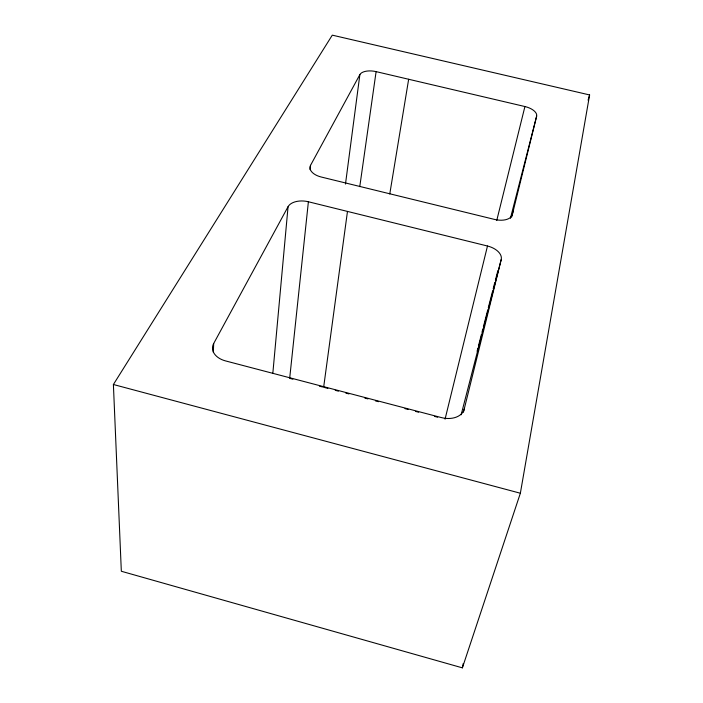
<?xml version="1.0" encoding="UTF-8"?>
<svg xmlns="http://www.w3.org/2000/svg" width="703" height="703" viewBox="0 0 703 703"><rect width="100%" height="100%" fill="white"/><g stroke="black" fill="none" stroke-linecap="round" stroke-linejoin="round"><path stroke-width="1.05" d="M213.325 352.256L213.686 343.495L288.063 206.691A16.503 9.631 6.5 0 1 308.389 201.761L487.487 246.015A16.749 9.939 13.3 0 1 501.213 259.539L463.453 412.169M272.826 373.328L288.063 206.691M310.102 169.669L310.559 165.31L359.874 74.597A13.603 6.599 8.6 0 1 376.105 71.627L524.921 106.54A13.814 6.758 12.7 0 1 536.644 116.171L512.338 214.529A15.826 8.875 13.1 0 1 494.622 219.441L321.262 177.024A15.589 8.629 7.3 0 1 310.559 165.31M308.389 201.761L289.68 378.346L292.861 379.189M345.481 184.072L359.874 74.597M323.644 387.265L347.475 211.418M359.769 186.647L376.105 71.627M389.77 193.975L408.654 79.263M520.361 493.234L589.606 94.94L332.291 35.15L113.394 384.506L121.329 571.258L462.381 667.85L520.361 493.234L113.394 384.506M462.381 667.85L463.224 663.544M445.061 419.155L487.487 246.015M496.757 220.452L524.921 106.54M510.422 218.325L536.644 116.171M477.1 351.263L477.917 348.082M478.462 345.964L481.467 334.303M482.012 332.185L482.838 329.004M483.383 326.877L487.75 309.926M488.295 307.8L492.671 290.84M493.216 288.722L494.736 282.632M495.395 280.242L497.856 270.708M511.635 217.051L513.542 209.643M461.142 414.796L501.213 259.539M588.086 100.178L589.606 94.94M319.399 386.158L322.58 386.993M324.698 387.546L327.862 388.381M335.252 390.314L338.424 391.149M345.814 393.091L348.978 393.926M364.822 398.083L367.985 398.917M375.376 400.851L378.539 401.685M404.937 408.619L408.109 409.454M415.499 411.387L418.663 412.222M434.498 416.378L437.67 417.213M464.279 408.979A19.807 13.911 14.3 0 1 441.44 417.591L225.575 360.92A19.587 13.322 2.4 0 1 213.686 343.495"/></g></svg>
